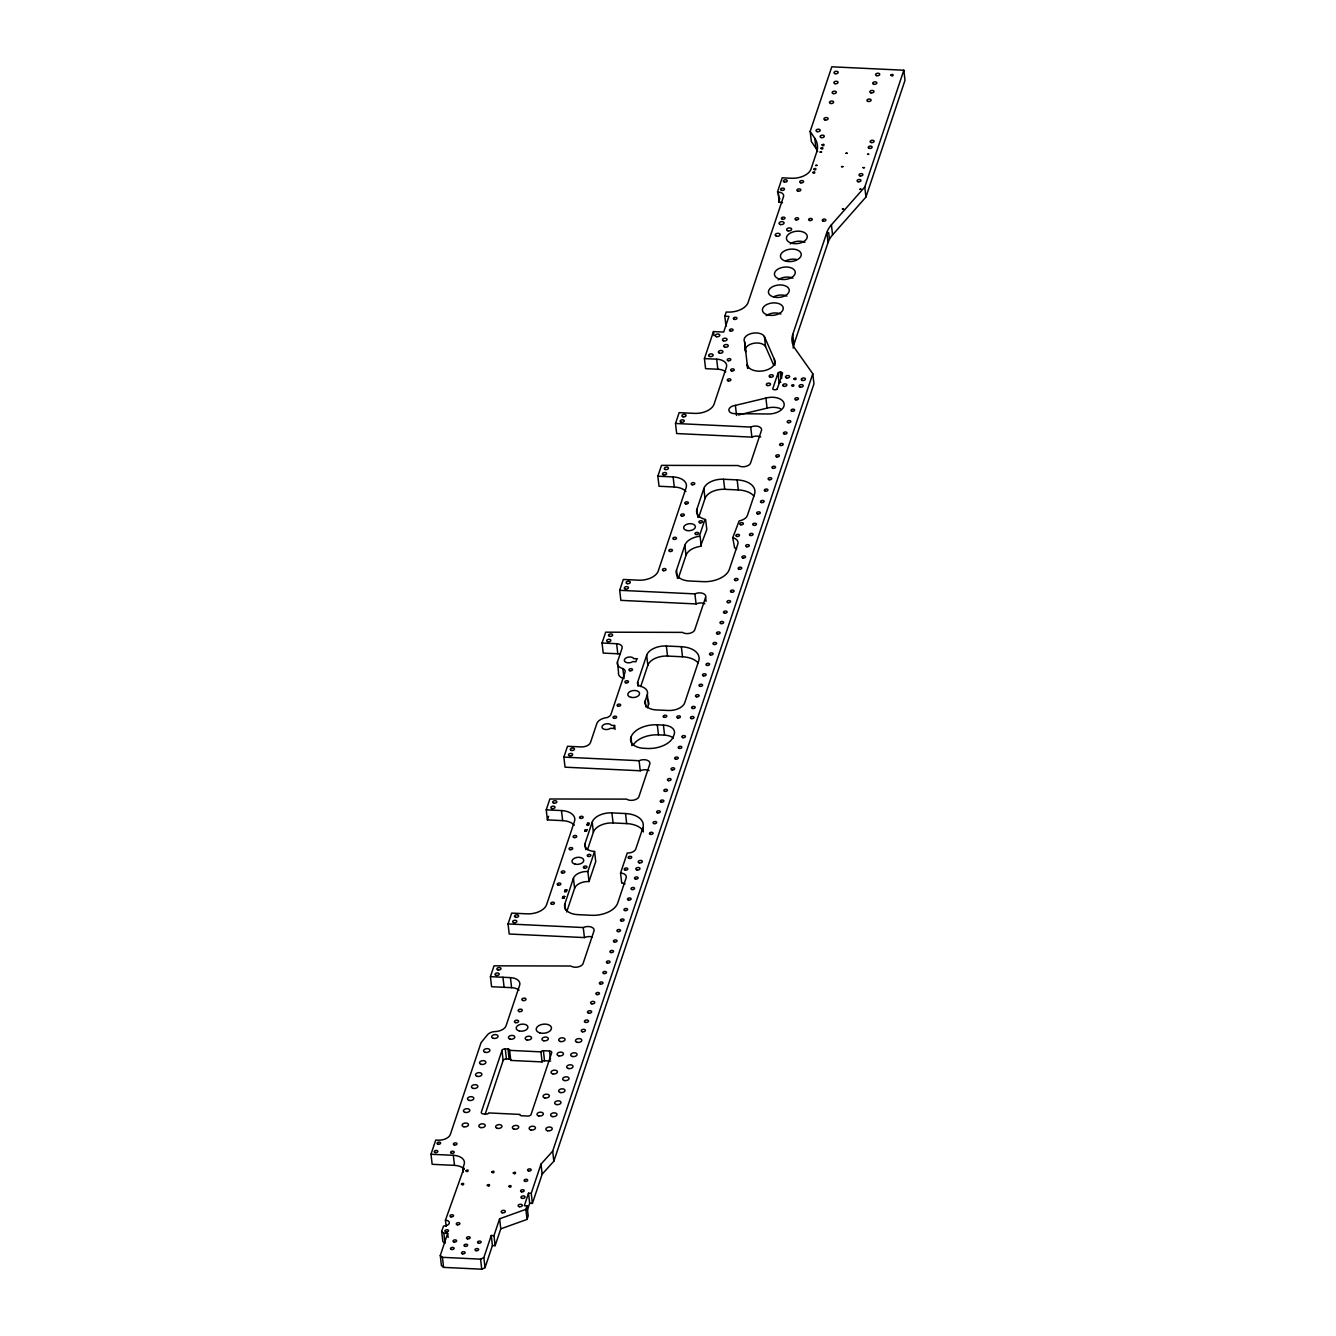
<?xml version="1.0" encoding="UTF-8"?>
<svg xmlns="http://www.w3.org/2000/svg" width="1336" height="1336" viewBox="0 0 1336 1336"><rect width="100%" height="100%" fill="white"/><g stroke="black" fill="none" stroke-linecap="round" stroke-linejoin="round"><path stroke-width="1.5" d="M617.466 661.888L618.518 672.309A11.172 6.613 -6.6 0 0 623.044 678.354M464.21 1169.15A13.961 8.267 -6.6 0 0 454.49 1165.376L432.163 1164.307L430.994 1154.254L435.736 1140.076L438.058 1140.176A10.471 6.196 -6.6 0 0 450.366 1134.414L481.06 1042.665L487.406 1034.866A8.383 4.96 -6.6 0 1 494.37 1031.592A10.471 6.196 -6.6 0 0 495.94 1031.542L496.474 1031.492A10.471 6.196 -6.6 0 0 506.06 1025.814L519.637 985.267A11.874 7.031 -6.6 0 0 510.435 977.618L490.412 976.666L491.581 986.72L511.605 987.671A11.874 7.031 -6.6 0 1 519.086 990.143M490.412 976.666L494.036 965.828L570.789 966.012A7.014 4.142 -6.6 0 0 580.626 966.012L581.628 965.377A7.014 4.142 -6.6 0 0 583.247 963.022L593.969 931.008A6.981 4.125 -6.6 0 0 593.585 928.62L592.95 927.952A6.981 4.125 -6.6 0 0 583.264 927.535L508.047 923.944L509.216 934.014L584.433 937.588A6.981 4.125 -6.6 0 1 592.182 937.004M508.047 923.944L511.688 913.106L526.935 913.841A16.75 9.92 -6.6 0 0 546.624 904.606L574.48 821.356A16.75 9.92 -6.6 0 0 561.487 810.568L546.24 809.85L547.393 819.903L562.656 820.638A16.75 9.92 -6.6 0 1 574.296 825.164M546.24 809.85L549.864 798.995L626.584 799.112A6.997 4.142 -6.6 0 0 636.387 799.178L637.406 798.544A6.997 4.142 -6.6 0 0 639.076 796.206L649.78 764.175A6.981 4.125 -6.6 0 0 649.396 761.804L648.762 761.136A6.981 4.125 -6.6 0 0 639.092 760.702L563.875 757.128L565.028 767.181L640.245 770.772A6.981 4.125 -6.6 0 1 649.062 770.621M563.875 757.128L567.499 746.29L581.043 746.924A8.049 4.76 -6.6 0 0 590.495 742.499L596.941 723.26A11.172 6.613 -6.6 0 1 607.045 717.549A6.981 4.125 -6.6 0 0 610.986 714.309L625.031 672.359A6.981 4.125 -6.6 0 0 622.86 668.601A11.172 6.613 -6.6 0 1 617.366 662.239L622.058 648.21A6.981 4.125 -6.6 0 0 616.631 643.718L602.052 643.017L603.221 653.087L617.8 653.772A6.981 4.125 -6.6 0 1 620.305 654.222M602.052 643.017L605.676 632.178L682.429 632.379A7.014 4.142 -6.6 0 0 692.265 632.379L693.25 631.728A7.014 4.142 -6.6 0 0 694.887 629.373L705.608 597.359A6.981 4.125 -6.6 0 0 705.224 594.988L704.573 594.303A6.981 4.125 -6.6 0 0 694.904 593.885L619.687 590.312L620.856 600.365L696.073 603.939A6.981 4.125 -6.6 0 1 704.874 603.805M619.687 590.312L623.311 579.457L638.575 580.191A16.75 9.92 -6.6 0 0 658.264 570.956L686.12 487.707A16.75 9.92 -6.6 0 0 673.127 476.935L657.863 476.2L659.032 486.254L674.279 486.989A16.75 9.92 -6.6 0 1 685.936 491.514M657.863 476.2L661.504 465.362L738.24 465.546A7.014 4.142 -6.6 0 0 748.076 465.546L749.078 464.911A7.014 4.142 -6.6 0 0 750.715 462.557L761.42 430.543A6.981 4.125 -6.6 0 0 761.036 428.155L760.401 427.487A6.981 4.125 -6.6 0 0 750.732 427.069L675.515 423.479L676.667 433.549L751.884 437.123A6.981 4.125 -6.6 0 1 760.702 436.972M675.515 423.479L679.139 412.64L694.386 413.375A16.75 9.92 -6.6 0 0 714.075 404.14L726.417 367.266A12.558 7.431 -6.6 0 0 716.68 359.184L704.423 358.599L705.575 368.652L717.833 369.237A12.558 7.431 -6.6 0 1 725.765 371.842M547.393 819.903L548.612 816.296M704.423 358.599L713.457 331.579L723.678 332.063L728.922 316.381L724.83 316.181L725.999 326.234M724.83 316.181L726.233 312.006L727.586 312.073A17.451 10.337 -6.6 0 0 748.11 302.454L783.547 196.526A6.981 4.125 -6.6 0 0 778.136 192.033L779.305 202.087A6.981 4.125 -6.6 0 1 782.512 202.821M777.452 192L782.195 177.822L791.33 178.256A16.75 9.92 -6.6 0 0 811.019 169.021L816.697 152.053A41.884 24.799 -6.6 0 0 814.776 138.293L810.167 131.446L831.794 66.8L903.837 70.223L905.006 80.294L865.928 197.06L832.578 234.902A41.884 24.799 -6.6 0 0 828.053 242.467L793.918 344.454A41.884 24.799 -6.6 0 0 793.133 348.111M778.621 202.053L779.806 198.513M501.985 1050.43L481.327 1112.153A2.789 1.653 -6.6 0 0 483.498 1113.957L486.22 1114.09A2.087 1.236 -6.6 0 0 488.675 1112.921L520.005 1114.424A2.087 1.236 -6.6 0 0 521.625 1115.76L527.753 1116.061A2.789 1.653 -6.6 0 0 531.043 1114.525L551.685 1052.801A2.789 1.653 -6.6 0 0 549.53 1050.998L543.401 1050.714A2.087 1.236 -6.6 0 0 540.93 1051.866L509.617 1050.363A2.087 1.236 -6.6 0 0 507.981 1049.027L505.258 1048.894A2.789 1.653 -6.6 0 0 501.985 1050.43L503.138 1060.483L485.068 1114.491M441.682 1231.441L443.853 1233.245L445.022 1243.298L442.851 1241.511L441.682 1231.441L443.502 1226.03A4.893 2.889 -6.6 0 0 449.247 1223.325A4.893 2.889 -6.6 0 0 445.456 1220.185L463.993 1168.098L462.907 1168.048L463.358 1172.073M462.907 1168.048L464.16 1164.307A13.961 8.267 -6.6 0 0 453.321 1155.306L430.994 1154.254M614.593 725.465L613.575 728.487L610.502 728.287A4.893 2.889 -6.6 0 1 603.054 728.721A4.893 2.889 -6.6 0 1 604.557 724.246A4.893 2.889 -6.6 0 1 611.487 725.365L614.593 725.465L615.061 729.489M903.837 70.223L864.776 187.007L831.409 224.832A41.884 24.799 -6.6 0 0 826.884 232.397L792.766 334.401A41.884 24.799 -6.6 0 0 794.92 348.512L812.789 373.746L552.686 1151.148L540.996 1164.14L531.227 1193.332L528.505 1193.198L524.313 1205.723L527.035 1205.84L525.866 1209.347L499.614 1218.783L493.969 1235.633L491.247 1235.499L492.416 1245.553L485.018 1267.664L481.728 1269.2L443.602 1267.38L441.431 1265.593L440.279 1255.523L447.66 1233.429L443.853 1233.245M637.639 682.245L646.674 655.225A16.75 9.92 -6.6 0 1 666.363 646.006L681.343 646.707A22.345 13.226 -6.6 0 1 698.661 661.086L684.717 702.803A13.961 8.267 -6.6 0 1 668.301 710.485L656.043 709.9A13.961 8.267 -6.6 0 1 645.221 700.916L647.309 694.67A13.961 8.267 -6.6 0 0 641.48 686.554L640.929 686.403A6.981 4.125 -6.6 0 1 637.639 682.245L638.09 686.27M565.562 909.899L564.861 903.854L573.428 878.253A12.291 7.281 -6.6 0 1 587.873 871.49L594.57 851.466A12.291 7.281 -6.6 0 1 585.034 843.55L592.215 822.124A16.75 9.92 -6.6 0 1 611.905 812.889L625.515 813.54A22.345 13.226 -6.6 0 1 642.85 827.919L643.317 831.944M677.435 578.271L676.5 570.221L684.85 545.238A16.75 9.92 -6.6 0 1 699.329 536.27L705.007 519.337A16.75 9.92 -6.6 0 1 696.891 509.283L703.855 488.475A16.75 9.92 -6.6 0 1 723.544 479.24L737.155 479.891A22.345 13.226 -6.6 0 1 754.489 494.27L747.409 515.445A10.471 6.196 -6.6 0 1 739.159 520.923L732.746 537.723L734.633 547.977A10.471 6.196 -6.6 0 1 736.67 548.912M640.729 686.504L647.826 665.295L646.674 655.225M566.681 911.954L574.597 888.306L573.428 878.253M587.506 849.713L593.368 832.178L592.215 822.124M678.304 578.354L686.019 555.308L684.85 545.238M698.678 517.45L705.007 498.528L703.855 488.475M631.026 737.105L630.893 737.522A16.75 9.92 -6.6 0 0 643.885 748.31L647.292 748.477A22.345 13.226 -6.6 0 0 673.544 736.169L674.246 734.082A13.961 8.267 -6.6 0 0 663.424 725.081L657.295 724.797A22.345 13.226 -6.6 0 0 631.026 737.105L631.828 745.571M574.597 888.306A12.291 7.281 -6.6 0 1 589.026 881.543L595.739 861.52L594.57 851.466M647.426 707.846L648.478 704.723L647.309 694.67M686.019 555.308A16.75 9.92 -6.6 0 1 700.498 546.324L706.811 529.54L705.642 519.487M777.218 389.01L782.478 373.412A1.82 1.069 -6.6 0 0 781.059 372.243L780.107 372.193A1.82 1.069 -6.6 0 0 777.986 373.195L772.843 388.542A1.82 1.069 -6.6 0 0 774.245 389.711L775.197 389.761A1.82 1.069 -6.6 0 0 777.335 388.759M485.018 1267.664L483.849 1257.593L491.247 1235.499M492.416 1245.553L495.138 1245.686L500.766 1228.836L499.614 1218.783M625.064 883.847A7.264 4.292 -6.6 0 0 621.724 883.096L620.555 873.043L627.252 853.019A7.264 4.292 -6.6 0 0 635.786 849.011L642.85 827.919M527.269 1210.416L529.674 1203.268L528.505 1193.198M500.766 1228.836L527.035 1219.417L528.204 1215.91L527.035 1205.84M529.674 1203.268L532.396 1203.402L542.165 1174.194L553.839 1161.201L813.958 383.816L812.789 373.746M753.304 523.729L753.671 523.512A1.82 1.069 -6.6 0 1 756.46 524.146A1.82 1.069 -6.6 0 1 753.855 525.365A1.82 1.069 -6.6 0 1 753.671 523.512M440.279 1255.523L442.433 1257.326L480.576 1259.147L483.849 1257.593M735.401 405.376L765.912 398.078A13.961 8.267 -6.6 0 1 784.182 404.09A13.961 8.267 -6.6 0 1 767.515 413.96L734.416 413.659A6.981 4.125 -6.6 0 1 728.871 409.718A6.981 4.125 -6.6 0 1 735.401 405.376L736.553 415.446M738.474 414.978L767.081 408.131A13.961 8.267 -6.6 0 1 780.708 408.783M705.007 498.528A16.75 9.92 -6.6 0 1 724.713 489.293L738.324 489.945A22.345 13.226 -6.6 0 1 753.871 495.99M647.826 665.295A16.75 9.92 -6.6 0 1 667.516 656.059L682.512 656.778A22.345 13.226 -6.6 0 1 698.043 662.806M632.963 745.438A22.345 13.226 -6.6 0 1 658.448 734.85L664.576 735.151A13.961 8.267 -6.6 0 1 673.394 738.056M593.368 832.178A16.75 9.92 -6.6 0 1 613.074 822.943L626.684 823.594A22.345 13.226 -6.6 0 1 643.317 831.159M503.138 1060.483A2.789 1.653 -6.6 0 1 506.427 1058.947L509.15 1059.081A2.087 1.236 -6.6 0 1 510.769 1060.433L542.099 1061.92A2.087 1.236 -6.6 0 1 544.554 1060.767L550.683 1061.051M732.746 537.723L733.481 537.924A10.471 6.196 -6.6 0 1 737.839 544.002L729.372 569.336A22.345 13.226 -6.6 0 1 703.103 581.644L689.493 581.01A16.75 9.92 -6.6 0 1 676.5 570.221M817.665 151.603A41.884 24.799 -6.6 0 0 815.945 148.346L811.336 141.499L810.167 131.446M773.811 365.479L765.545 346.558A10.471 6.196 -6.6 0 0 752.352 343.602A10.471 6.196 -6.6 0 0 745.755 351.969L744.603 341.899A10.471 6.196 -6.6 0 1 751.199 333.532A10.471 6.196 -6.6 0 1 764.376 336.488L774.295 359.217L774.997 365.246M744.603 341.899L747.676 368.285M864.776 187.007L865.928 197.06M831.409 224.832L832.578 234.902M828.671 232.497L829.372 238.543M826.884 232.397L828.053 242.467M814.776 138.293L815.945 148.346M778.136 192.033L779.305 202.087M792.766 334.401L793.918 344.454M781.059 372.243L781.76 378.272M780.107 372.193L780.808 378.238M777.986 373.195L779.139 383.248A1.82 1.069 -6.6 0 1 780.808 382.263M764.376 336.488L765.545 346.558M765.912 398.078L767.081 408.131M747.709 368.369L747.241 364.344A13.961 8.267 -6.6 0 0 763.741 370.773A13.961 8.267 -6.6 0 0 774.295 359.217M750.732 427.069L751.884 437.123M737.155 479.891L738.324 489.945M713.457 331.579L713.925 335.586M716.68 359.184L717.833 369.237M723.544 479.24L724.713 489.293M696.891 509.283L697.826 517.333M700.064 536.17L701.233 546.224M705.608 597.359L706.059 601.384M694.904 593.885L696.073 603.939M673.127 476.935L674.279 486.989M681.343 646.707L682.512 656.778M666.363 646.006L667.516 656.059M663.424 725.081L664.576 735.151M657.295 724.797L658.448 734.85M645.221 700.916L645.923 706.961M639.092 760.702L640.245 770.772M622.86 668.601L624.029 678.655M616.631 643.718L617.8 653.772M625.515 813.54L626.684 823.594M611.905 812.889L613.074 822.943M585.034 843.55L585.736 849.596M587.873 871.49L589.026 881.543M583.264 927.535L584.433 937.588M561.487 810.568L562.656 820.638M549.53 1050.998L550.449 1059.047M543.401 1050.714L544.554 1060.767M552.686 1151.148L553.839 1161.201M540.93 1051.866L542.099 1061.92M540.996 1164.14L542.165 1174.194M510.435 977.618L511.605 987.671M531.227 1193.332L532.396 1203.402M502.937 977.267L504.106 987.321M509.617 1050.363L510.769 1060.433M507.981 1049.027L509.15 1059.081M525.866 1209.347L527.035 1219.417M505.258 1048.894L506.427 1058.947M493.969 1235.633L495.138 1245.686M480.576 1259.147L481.728 1269.2M453.321 1155.306L454.49 1165.376M447.66 1233.429L448.128 1237.453M445.456 1220.185L446.157 1226.214M442.433 1257.326L443.602 1267.38M647.359 699.513A13.961 8.267 -6.6 0 1 648.478 704.723M790.211 243.92A10.471 6.196 -6.6 0 1 804.94 242.3M786.269 260.637A10.471 6.196 -6.6 0 1 796.673 259.485M778.22 279.792A10.471 6.196 -6.6 0 1 792.933 278.155M774.262 296.509A10.471 6.196 -6.6 0 1 786.937 296.091M766.213 315.663A10.471 6.196 -6.6 0 1 780.925 314.027M564.861 903.854A16.75 9.92 -6.6 0 0 577.853 914.642L591.464 915.294A22.345 13.226 -6.6 0 0 617.733 902.986L626.183 877.719A7.264 4.292 -6.6 0 0 620.555 873.043M461.404 1184.08C463.759 1187.186 465.045 1181.208 461.404 1184.08M465.88 1170.737C468.235 1173.843 469.504 1167.864 465.88 1170.737M487.289 1185.316C489.644 1188.405 490.913 1182.443 487.289 1185.316M491.748 1171.973C494.103 1175.062 495.389 1169.1 491.748 1171.973M508.799 1186.335C511.154 1189.441 512.44 1183.462 508.799 1186.335M513.274 1172.991C515.629 1176.097 516.898 1170.119 513.274 1172.991M562.389 898.026L564.31 897.959L562.389 898.026M562.874 896.556L564.794 896.506L562.874 896.556M564.543 891.563L566.481 891.496L564.543 891.563M565.044 890.093L566.965 890.043L565.044 890.093M584.717 831.293L586.638 831.226L584.801 831.142M585.201 829.84L587.122 829.773L585.201 829.84M586.871 824.83L588.809 824.763L586.871 824.83M587.372 823.377L589.293 823.31L587.456 823.226M812.756 172.494C814.876 175.283 816.029 169.922 812.756 172.494M813.875 169.154C815.995 171.943 817.148 166.582 813.875 169.154M815.678 165.43L817.048 165.38L815.678 165.43M791.58 385.453C793.951 388.559 795.221 382.58 791.58 385.453M820.137 152.087L821.523 152.037L820.137 152.087M820.855 148.313C822.976 151.102 824.128 145.724 820.855 148.313M793.818 378.773C796.173 381.879 797.458 375.917 793.818 378.773M821.974 144.973C823.744 147.712 825.598 142.668 822.074 144.772M841.546 166.666L842.933 166.616L841.546 166.666M846.022 153.323L847.391 153.273L846.072 153.206M863.073 167.685L864.442 167.635L863.073 167.685M867.532 154.341L868.918 154.291L867.598 154.241M890.862 75.117C893.233 78.206 894.419 72.294 890.862 75.117M842.431 209.134L843.534 209.134L842.431 209.134M859.933 189.294L861.035 189.294L859.933 189.294M636.921 658.731L635.903 661.771L632.83 661.57A4.893 2.889 -6.6 0 1 625.382 662.005A4.893 2.889 -6.6 0 1 626.885 657.529A4.893 2.889 -6.6 0 1 633.815 658.648L636.921 658.731M462.506 1253.836A1.82 1.069 -6.6 0 0 465.128 1252.617A1.82 1.069 -6.6 0 0 462.323 1251.982A1.82 1.069 -6.6 0 0 462.506 1253.836M451.501 1249.494A1.82 1.069 -6.6 0 0 454.123 1248.275A1.82 1.069 -6.6 0 0 451.317 1247.64A1.82 1.069 -6.6 0 0 451.501 1249.494M465.028 1246.338A1.82 1.069 -6.6 0 0 467.633 1245.102A1.82 1.069 -6.6 0 0 464.828 1244.484A1.82 1.069 -6.6 0 0 465.028 1246.338M467.533 1238.823A1.82 1.069 -6.6 0 0 470.138 1237.604A1.82 1.069 -6.6 0 0 467.35 1236.969A1.82 1.069 -6.6 0 0 467.533 1238.823M454.023 1241.996A1.82 1.069 -6.6 0 0 456.628 1240.777A1.82 1.069 -6.6 0 0 453.839 1240.142A1.82 1.069 -6.6 0 0 454.023 1241.996M454.374 1144.985A1.82 1.069 -6.6 0 0 456.995 1143.766A1.82 1.069 -6.6 0 0 454.19 1143.132A1.82 1.069 -6.6 0 0 454.374 1144.985M451.585 1153.319A1.82 1.069 -6.6 0 0 454.207 1152.1A1.82 1.069 -6.6 0 0 451.401 1151.482A1.82 1.069 -6.6 0 0 451.585 1153.319M435.252 1152.55A1.82 1.069 -6.6 0 0 437.857 1151.331A1.82 1.069 -6.6 0 0 435.068 1150.697A1.82 1.069 -6.6 0 0 435.252 1152.55M438.041 1144.2A1.82 1.069 -6.6 0 0 440.646 1142.981A1.82 1.069 -6.6 0 0 437.857 1142.363A1.82 1.069 -6.6 0 0 438.041 1144.2M457.296 1224.778A1.82 1.069 -6.6 0 0 459.901 1223.559A1.82 1.069 -6.6 0 0 457.096 1222.924A1.82 1.069 -6.6 0 0 457.296 1224.778M445.623 1231.775A1.82 1.069 -6.6 0 0 448.529 1230.857A1.82 1.069 -6.6 0 0 446.057 1229.888A1.82 1.069 -6.6 0 0 445.623 1231.775M450.95 1216.845A1.82 1.069 -6.6 0 0 453.555 1215.626A1.82 1.069 -6.6 0 0 450.766 1214.992A1.82 1.069 -6.6 0 0 450.95 1216.845M522.092 1198.359A2.087 1.236 -6.6 0 0 525.098 1196.956A2.087 1.236 -6.6 0 0 521.875 1196.221A2.087 1.236 -6.6 0 0 522.092 1198.359M519.303 1206.709A2.087 1.236 -6.6 0 0 522.309 1205.289A2.087 1.236 -6.6 0 0 519.086 1204.571A2.087 1.236 -6.6 0 0 519.303 1206.709M502.102 1212.721A2.087 1.236 -6.6 0 0 505.359 1211.552A2.087 1.236 -6.6 0 0 502.386 1210.55A2.087 1.236 -6.6 0 0 502.102 1212.721M558.214 885.117A1.82 1.069 -6.6 0 0 560.819 883.898A1.82 1.069 -6.6 0 0 558.03 883.263A1.82 1.069 -6.6 0 0 558.214 885.117M551.801 904.305A1.82 1.069 -6.6 0 0 554.407 903.069A1.82 1.069 -6.6 0 0 551.601 902.451A1.82 1.069 -6.6 0 0 551.801 904.305M588.274 856.46A1.82 1.069 -6.6 0 0 590.896 855.24A1.82 1.069 -6.6 0 0 588.09 854.606A1.82 1.069 -6.6 0 0 588.274 856.46M584.366 868.149A1.82 1.069 -6.6 0 0 586.988 866.914A1.82 1.069 -6.6 0 0 584.183 866.296A1.82 1.069 -6.6 0 0 584.366 868.149M528.555 1170.971A1.82 1.069 -6.6 0 0 531.177 1169.752A1.82 1.069 -6.6 0 0 528.371 1169.117A1.82 1.069 -6.6 0 0 528.555 1170.971M525.081 1181.391A1.82 1.069 -6.6 0 0 527.687 1180.172A1.82 1.069 -6.6 0 0 524.881 1179.538A1.82 1.069 -6.6 0 0 525.081 1181.391M521.591 1191.829A1.82 1.069 -6.6 0 0 524.196 1190.593A1.82 1.069 -6.6 0 0 521.391 1189.975A1.82 1.069 -6.6 0 0 521.591 1191.829M568.435 1068.516A3.206 1.904 -6.6 0 0 573.06 1066.362A3.206 1.904 -6.6 0 0 568.101 1065.243A3.206 1.904 -6.6 0 0 568.435 1068.516M572.443 1056.509A3.206 1.904 -6.6 0 0 577.068 1054.338A3.206 1.904 -6.6 0 0 572.125 1053.236A3.206 1.904 -6.6 0 0 572.443 1056.509M560.402 1092.547A3.206 1.904 -6.6 0 0 565.011 1090.376A3.206 1.904 -6.6 0 0 560.068 1089.274A3.206 1.904 -6.6 0 0 560.402 1092.547M564.41 1080.54A3.206 1.904 -6.6 0 0 569.036 1078.369A3.206 1.904 -6.6 0 0 564.076 1077.267A3.206 1.904 -6.6 0 0 564.41 1080.54M556.377 1104.555A3.206 1.904 -6.6 0 0 561.003 1102.384A3.206 1.904 -6.6 0 0 556.043 1101.282A3.206 1.904 -6.6 0 0 556.377 1104.555M552.352 1116.562A3.206 1.904 -6.6 0 0 556.978 1114.408A3.206 1.904 -6.6 0 0 552.019 1113.289A3.206 1.904 -6.6 0 0 552.352 1116.562M577.202 1042.331A3.206 1.904 -6.6 0 0 581.811 1040.159A3.206 1.904 -6.6 0 0 576.868 1039.057A3.206 1.904 -6.6 0 0 577.202 1042.331M560.452 1041.529A3.206 1.904 -6.6 0 0 565.061 1039.375A3.206 1.904 -6.6 0 0 560.118 1038.256A3.206 1.904 -6.6 0 0 560.452 1041.529M547.61 1130.757A3.206 1.904 -6.6 0 0 552.236 1128.586A3.206 1.904 -6.6 0 0 547.276 1127.467A3.206 1.904 -6.6 0 0 547.61 1130.757M530.86 1129.955A3.206 1.904 -6.6 0 0 535.485 1127.784A3.206 1.904 -6.6 0 0 530.526 1126.682A3.206 1.904 -6.6 0 0 530.86 1129.955M514.11 1129.154A3.206 1.904 -6.6 0 0 518.735 1126.983A3.206 1.904 -6.6 0 0 513.775 1125.881A3.206 1.904 -6.6 0 0 514.11 1129.154M543.685 1040.744A3.206 1.904 -6.6 0 0 548.311 1038.573A3.206 1.904 -6.6 0 0 543.368 1037.471A3.206 1.904 -6.6 0 0 543.685 1040.744M497.359 1128.352A3.206 1.904 -6.6 0 0 501.985 1126.198A3.206 1.904 -6.6 0 0 497.025 1125.079A3.206 1.904 -6.6 0 0 497.359 1128.352M526.935 1039.942A3.206 1.904 -6.6 0 0 531.561 1037.771A3.206 1.904 -6.6 0 0 526.618 1036.669A3.206 1.904 -6.6 0 0 526.935 1039.942M480.609 1127.567A3.206 1.904 -6.6 0 0 485.235 1125.396A3.206 1.904 -6.6 0 0 480.275 1124.277A3.206 1.904 -6.6 0 0 480.609 1127.567M510.185 1039.141A3.206 1.904 -6.6 0 0 514.811 1036.986A3.206 1.904 -6.6 0 0 509.868 1035.868A3.206 1.904 -6.6 0 0 510.185 1039.141M493.435 1038.356A3.206 1.904 -6.6 0 0 498.061 1036.185A3.206 1.904 -6.6 0 0 493.101 1035.066A3.206 1.904 -6.6 0 0 493.435 1038.356M463.859 1126.766A3.206 1.904 -6.6 0 0 468.485 1124.595A3.206 1.904 -6.6 0 0 463.525 1123.493A3.206 1.904 -6.6 0 0 463.859 1126.766M469.22 1100.413A3.206 1.904 -6.6 0 0 473.829 1098.242A3.206 1.904 -6.6 0 0 468.886 1097.14A3.206 1.904 -6.6 0 0 469.22 1100.413M473.228 1088.406A3.206 1.904 -6.6 0 0 477.854 1086.235A3.206 1.904 -6.6 0 0 472.911 1085.116A3.206 1.904 -6.6 0 0 473.228 1088.406M477.253 1076.382A3.206 1.904 -6.6 0 0 481.878 1074.227A3.206 1.904 -6.6 0 0 476.919 1073.109A3.206 1.904 -6.6 0 0 477.253 1076.382M465.195 1112.42A3.206 1.904 -6.6 0 0 469.821 1110.249A3.206 1.904 -6.6 0 0 464.861 1109.147A3.206 1.904 -6.6 0 0 465.195 1112.42M481.277 1064.374A3.206 1.904 -6.6 0 0 485.886 1062.203A3.206 1.904 -6.6 0 0 480.943 1061.101A3.206 1.904 -6.6 0 0 481.277 1064.374M485.285 1052.367A3.206 1.904 -6.6 0 0 489.911 1050.196A3.206 1.904 -6.6 0 0 484.968 1049.094A3.206 1.904 -6.6 0 0 485.285 1052.367M538.742 1115.927A3.206 1.904 -6.6 0 0 543.351 1113.756A3.206 1.904 -6.6 0 0 538.408 1112.638A3.206 1.904 -6.6 0 0 538.742 1115.927M558.832 1055.857A3.206 1.904 -6.6 0 0 563.458 1053.703A3.206 1.904 -6.6 0 0 558.498 1052.584A3.206 1.904 -6.6 0 0 558.832 1055.857M544.771 1097.908A3.206 1.904 -6.6 0 0 549.38 1095.737A3.206 1.904 -6.6 0 0 544.437 1094.635A3.206 1.904 -6.6 0 0 544.771 1097.908M552.803 1073.877A3.206 1.904 -6.6 0 0 557.429 1071.722A3.206 1.904 -6.6 0 0 552.469 1070.604A3.206 1.904 -6.6 0 0 552.803 1073.877M571.441 750.448A2.087 1.236 -6.6 0 0 574.463 749.045A2.087 1.236 -6.6 0 0 571.223 748.327A2.087 1.236 -6.6 0 0 571.441 750.448M569.637 755.875A2.087 1.236 -6.6 0 0 572.643 754.456A2.087 1.236 -6.6 0 0 569.42 753.738A2.087 1.236 -6.6 0 0 569.637 755.875M607.813 641.764A2.087 1.236 -6.6 0 0 610.836 640.361A2.087 1.236 -6.6 0 0 607.596 639.627A2.087 1.236 -6.6 0 0 607.813 641.764M609.634 636.353A2.087 1.236 -6.6 0 0 612.639 634.934A2.087 1.236 -6.6 0 0 609.416 634.216A2.087 1.236 -6.6 0 0 609.634 636.353M625.448 589.059A2.087 1.236 -6.6 0 0 628.471 587.64A2.087 1.236 -6.6 0 0 625.231 586.921A2.087 1.236 -6.6 0 0 625.448 589.059M683.08 416.815A2.087 1.236 -6.6 0 0 686.103 415.396A2.087 1.236 -6.6 0 0 682.863 414.678A2.087 1.236 -6.6 0 0 683.08 416.815M681.276 422.226A2.087 1.236 -6.6 0 0 684.283 420.823A2.087 1.236 -6.6 0 0 681.059 420.105A2.087 1.236 -6.6 0 0 681.276 422.226M665.445 469.52A2.087 1.236 -6.6 0 0 668.468 468.118A2.087 1.236 -6.6 0 0 665.228 467.383A2.087 1.236 -6.6 0 0 665.445 469.52M627.269 583.632A2.087 1.236 -6.6 0 0 630.275 582.229A2.087 1.236 -6.6 0 0 627.052 581.494A2.087 1.236 -6.6 0 0 627.269 583.632M663.625 474.948A2.087 1.236 -6.6 0 0 666.647 473.529A2.087 1.236 -6.6 0 0 663.424 472.81A2.087 1.236 -6.6 0 0 663.625 474.948M553.805 803.17A2.087 1.236 -6.6 0 0 556.828 801.75A2.087 1.236 -6.6 0 0 553.588 801.032A2.087 1.236 -6.6 0 0 553.805 803.17M552.002 808.597A2.087 1.236 -6.6 0 0 555.008 807.178A2.087 1.236 -6.6 0 0 551.785 806.46A2.087 1.236 -6.6 0 0 552.002 808.597M478.538 1243.165A1.82 1.069 -6.6 0 0 481.144 1241.929A1.82 1.069 -6.6 0 0 478.355 1241.311A1.82 1.069 -6.6 0 0 478.538 1243.165M476.017 1250.663A1.82 1.069 -6.6 0 0 478.639 1249.444A1.82 1.069 -6.6 0 0 475.833 1248.809A1.82 1.069 -6.6 0 0 476.017 1250.663M768.183 315.062A10.471 6.196 -6.6 0 0 783.247 307.998A10.471 6.196 -6.6 0 0 767.098 304.374A10.471 6.196 -6.6 0 0 768.183 315.062M774.179 297.126A10.471 6.196 -6.6 0 0 789.259 290.062A10.471 6.196 -6.6 0 0 773.11 286.438A10.471 6.196 -6.6 0 0 774.179 297.126M780.174 279.191A10.471 6.196 -6.6 0 0 795.254 272.126A10.471 6.196 -6.6 0 0 779.105 268.503A10.471 6.196 -6.6 0 0 780.174 279.191M792.181 243.336A10.471 6.196 -6.6 0 0 807.261 236.255A10.471 6.196 -6.6 0 0 791.112 232.648A10.471 6.196 -6.6 0 0 792.181 243.336M786.186 261.255A10.471 6.196 -6.6 0 0 801.249 254.191A10.471 6.196 -6.6 0 0 785.1 250.584A10.471 6.196 -6.6 0 0 786.186 261.255M835.184 73.697A2.087 1.236 -6.6 0 0 838.19 72.278A2.087 1.236 -6.6 0 0 834.967 71.559A2.087 1.236 -6.6 0 0 835.184 73.697M876.717 75.668A2.087 1.236 -6.6 0 0 879.739 74.265A2.087 1.236 -6.6 0 0 876.5 73.53A2.087 1.236 -6.6 0 0 876.717 75.668M870.972 92.852A2.087 1.236 -6.6 0 0 873.978 91.449A2.087 1.236 -6.6 0 0 870.755 90.714A2.087 1.236 -6.6 0 0 870.972 92.852M873.844 84.268A2.087 1.236 -6.6 0 0 876.85 82.849A2.087 1.236 -6.6 0 0 873.627 82.131A2.087 1.236 -6.6 0 0 873.844 84.268M868.099 101.453A2.087 1.236 -6.6 0 0 871.105 100.033A2.087 1.236 -6.6 0 0 867.882 99.315A2.087 1.236 -6.6 0 0 868.099 101.453M835.017 83.684A2.087 1.236 -6.6 0 0 838.039 82.281A2.087 1.236 -6.6 0 0 834.8 81.546A2.087 1.236 -6.6 0 0 835.017 83.684M833.313 93.603A2.087 1.236 -6.6 0 0 836.319 92.201A2.087 1.236 -6.6 0 0 833.096 91.466A2.087 1.236 -6.6 0 0 833.313 93.603M830.608 103.473A2.087 1.236 -6.6 0 0 833.631 102.07A2.087 1.236 -6.6 0 0 830.391 101.336A2.087 1.236 -6.6 0 0 830.608 103.473M825.08 119.989A2.087 1.236 -6.6 0 0 828.103 118.587A2.087 1.236 -6.6 0 0 824.863 117.852A2.087 1.236 -6.6 0 0 825.08 119.989M821.273 137.608A2.087 1.236 -6.6 0 0 824.279 136.188A2.087 1.236 -6.6 0 0 821.055 135.47A2.087 1.236 -6.6 0 0 821.273 137.608M788.023 230.844A2.505 1.486 -6.6 0 0 791.647 229.141A2.505 1.486 -6.6 0 0 787.772 228.272A2.505 1.486 -6.6 0 0 788.023 230.844M817.164 131.646A2.087 1.236 -6.6 0 0 820.187 130.243A2.087 1.236 -6.6 0 0 816.964 129.508A2.087 1.236 -6.6 0 0 817.164 131.646M776.533 236.221A2.505 1.486 -6.6 0 0 780.157 234.535A2.505 1.486 -6.6 0 0 776.283 233.666A2.505 1.486 -6.6 0 0 776.533 236.221M780.441 224.548A2.505 1.486 -6.6 0 0 784.065 222.845A2.505 1.486 -6.6 0 0 780.191 221.976A2.505 1.486 -6.6 0 0 780.441 224.548M796.022 219.872A1.82 1.069 -6.6 0 0 798.644 218.653A1.82 1.069 -6.6 0 0 795.838 218.019A1.82 1.069 -6.6 0 0 796.022 219.872M782.412 219.238A1.82 1.069 -6.6 0 0 785.017 218.002A1.82 1.069 -6.6 0 0 782.211 217.384A1.82 1.069 -6.6 0 0 782.412 219.238M809.649 220.524A1.82 1.069 -6.6 0 0 812.255 219.304A1.82 1.069 -6.6 0 0 809.449 218.67A1.82 1.069 -6.6 0 0 809.649 220.524M823.26 221.175A1.82 1.069 -6.6 0 0 825.882 219.956A1.82 1.069 -6.6 0 0 823.076 219.321A1.82 1.069 -6.6 0 0 823.26 221.175M582.396 1031.759A2.087 1.236 -6.6 0 0 585.418 1030.34A2.087 1.236 -6.6 0 0 582.195 1029.622A2.087 1.236 -6.6 0 0 582.396 1031.759M591.748 1003.82A2.087 1.236 -6.6 0 0 594.77 1002.401A2.087 1.236 -6.6 0 0 591.531 1001.683A2.087 1.236 -6.6 0 0 591.748 1003.82M588.625 1013.156A2.087 1.236 -6.6 0 0 591.648 1011.736A2.087 1.236 -6.6 0 0 588.408 1011.018A2.087 1.236 -6.6 0 0 588.625 1013.156M585.535 1022.407A2.087 1.236 -6.6 0 0 588.541 1021.005A2.087 1.236 -6.6 0 0 585.318 1020.287A2.087 1.236 -6.6 0 0 585.535 1022.407M635.502 879.055A1.82 1.069 -6.6 0 0 638.124 877.819A1.82 1.069 -6.6 0 0 635.318 877.201A1.82 1.069 -6.6 0 0 635.502 879.055M631.995 889.559A1.82 1.069 -6.6 0 0 634.6 888.34A1.82 1.069 -6.6 0 0 631.811 887.705A1.82 1.069 -6.6 0 0 631.995 889.559M628.471 900.063A1.82 1.069 -6.6 0 0 631.093 898.844A1.82 1.069 -6.6 0 0 628.287 898.21A1.82 1.069 -6.6 0 0 628.471 900.063M624.964 910.584A1.82 1.069 -6.6 0 0 627.569 909.348A1.82 1.069 -6.6 0 0 624.78 908.73A1.82 1.069 -6.6 0 0 624.964 910.584M621.44 921.088A1.82 1.069 -6.6 0 0 624.062 919.869A1.82 1.069 -6.6 0 0 621.257 919.235A1.82 1.069 -6.6 0 0 621.44 921.088M617.933 931.593A1.82 1.069 -6.6 0 0 620.539 930.374A1.82 1.069 -6.6 0 0 617.733 929.739A1.82 1.069 -6.6 0 0 617.933 931.593M614.443 942.03A1.82 1.069 -6.6 0 0 617.048 940.794A1.82 1.069 -6.6 0 0 614.243 940.177A1.82 1.069 -6.6 0 0 614.443 942.03M610.919 952.535A1.82 1.069 -6.6 0 0 613.541 951.315A1.82 1.069 -6.6 0 0 610.736 950.681A1.82 1.069 -6.6 0 0 610.919 952.535M607.412 963.039A1.82 1.069 -6.6 0 0 610.018 961.82A1.82 1.069 -6.6 0 0 607.212 961.185A1.82 1.069 -6.6 0 0 607.412 963.039M603.889 973.56A1.82 1.069 -6.6 0 0 606.494 972.324A1.82 1.069 -6.6 0 0 603.705 971.706A1.82 1.069 -6.6 0 0 603.889 973.56M596.858 994.568A1.82 1.069 -6.6 0 0 599.463 993.349A1.82 1.069 -6.6 0 0 596.674 992.715A1.82 1.069 -6.6 0 0 596.858 994.568M600.365 984.064A1.82 1.069 -6.6 0 0 602.987 982.845A1.82 1.069 -6.6 0 0 600.181 982.21A1.82 1.069 -6.6 0 0 600.365 984.064M539.744 1032.862A7.682 4.542 -6.6 0 0 551.484 1028.319A7.682 4.542 -6.6 0 0 540.312 1024.912A7.682 4.542 -6.6 0 0 539.744 1032.862M519.403 1031.008A5.928 3.507 -6.6 0 0 527.954 1027A5.928 3.507 -6.6 0 0 518.802 1024.962A5.928 3.507 -6.6 0 0 519.403 1031.008M686.871 530.542A5.928 3.507 -6.6 0 0 695.405 526.551A5.928 3.507 -6.6 0 0 686.253 524.497A5.928 3.507 -6.6 0 0 686.871 530.542M631.043 697.375A5.928 3.507 -6.6 0 0 639.593 693.367A5.928 3.507 -6.6 0 0 630.442 691.313A5.928 3.507 -6.6 0 0 631.043 697.375M575.231 864.192A5.928 3.507 -6.6 0 0 583.765 860.184A5.928 3.507 -6.6 0 0 574.614 858.13A5.928 3.507 -6.6 0 0 575.231 864.192M797.993 191.165A1.954 1.152 -6.6 0 0 800.798 189.846A1.954 1.152 -6.6 0 0 797.792 189.161A1.954 1.152 -6.6 0 0 797.993 191.165M781.644 190.38A1.954 1.152 -6.6 0 0 784.466 189.061A1.954 1.152 -6.6 0 0 781.443 188.393A1.954 1.152 -6.6 0 0 781.644 190.38M800.782 182.815A1.954 1.152 -6.6 0 0 803.587 181.496A1.954 1.152 -6.6 0 0 800.581 180.828A1.954 1.152 -6.6 0 0 800.782 182.815M871.256 142.534A1.954 1.152 -6.6 0 0 874.078 141.215A1.954 1.152 -6.6 0 0 871.055 140.53A1.954 1.152 -6.6 0 0 871.256 142.534M869.302 148.363A1.954 1.152 -6.6 0 0 872.124 147.043A1.954 1.152 -6.6 0 0 869.101 146.376A1.954 1.152 -6.6 0 0 869.302 148.363M860.1 175.901A1.954 1.152 -6.6 0 0 862.906 174.582A1.954 1.152 -6.6 0 0 859.9 173.897A1.954 1.152 -6.6 0 0 860.1 175.901M513.809 922.692A2.087 1.236 -6.6 0 0 516.832 921.289A2.087 1.236 -6.6 0 0 513.592 920.554A2.087 1.236 -6.6 0 0 513.809 922.692M515.629 917.281A2.087 1.236 -6.6 0 0 518.635 915.861A2.087 1.236 -6.6 0 0 515.412 915.143A2.087 1.236 -6.6 0 0 515.629 917.281M497.994 969.986A2.087 1.236 -6.6 0 0 501 968.583A2.087 1.236 -6.6 0 0 497.777 967.848A2.087 1.236 -6.6 0 0 497.994 969.986M496.174 975.414A2.087 1.236 -6.6 0 0 499.196 973.994A2.087 1.236 -6.6 0 0 495.957 973.276A2.087 1.236 -6.6 0 0 496.174 975.414M522.977 1000.547A2.087 1.236 -6.6 0 0 526 999.128A2.087 1.236 -6.6 0 0 522.76 998.409A2.087 1.236 -6.6 0 0 522.977 1000.547M519.286 1011.602A2.087 1.236 -6.6 0 0 522.293 1010.183A2.087 1.236 -6.6 0 0 519.069 1009.465A2.087 1.236 -6.6 0 0 519.286 1011.602M515.579 1022.641A2.087 1.236 -6.6 0 0 518.602 1021.238A2.087 1.236 -6.6 0 0 515.362 1020.504A2.087 1.236 -6.6 0 0 515.579 1022.641M580.542 818.384A1.82 1.069 -6.6 0 0 583.147 817.164A1.82 1.069 -6.6 0 0 580.358 816.53A1.82 1.069 -6.6 0 0 580.542 818.384M574.129 837.572A1.82 1.069 -6.6 0 0 576.735 836.353A1.82 1.069 -6.6 0 0 573.929 835.718A1.82 1.069 -6.6 0 0 574.129 837.572M570.071 849.663A1.82 1.069 -6.6 0 0 572.693 848.443A1.82 1.069 -6.6 0 0 569.887 847.809A1.82 1.069 -6.6 0 0 570.071 849.663M562.256 873.026A1.82 1.069 -6.6 0 0 564.877 871.79A1.82 1.069 -6.6 0 0 562.072 871.172A1.82 1.069 -6.6 0 0 562.256 873.026M858.146 181.729A1.954 1.152 -6.6 0 0 860.952 180.41A1.954 1.152 -6.6 0 0 857.946 179.742A1.954 1.152 -6.6 0 0 858.146 181.729M784.432 182.047A1.954 1.152 -6.6 0 0 787.255 180.727A1.954 1.152 -6.6 0 0 784.232 180.043A1.954 1.152 -6.6 0 0 784.432 182.047M691.413 718.584A1.82 1.069 -6.6 0 0 694.035 717.365A1.82 1.069 -6.6 0 0 691.23 716.731A1.82 1.069 -6.6 0 0 691.413 718.584M677.803 717.933A1.82 1.069 -6.6 0 0 680.408 716.714A1.82 1.069 -6.6 0 0 677.602 716.079A1.82 1.069 -6.6 0 0 677.803 717.933M664.176 717.298A1.82 1.069 -6.6 0 0 666.798 716.063A1.82 1.069 -6.6 0 0 663.992 715.445A1.82 1.069 -6.6 0 0 664.176 717.298M629.139 858.413A1.82 1.069 -6.6 0 0 631.744 857.178A1.82 1.069 -6.6 0 0 628.939 856.56A1.82 1.069 -6.6 0 0 629.139 858.413M625.231 870.087A1.82 1.069 -6.6 0 0 627.837 868.868A1.82 1.069 -6.6 0 0 625.048 868.233A1.82 1.069 -6.6 0 0 625.231 870.087M795.855 399.848A1.82 1.069 -6.6 0 0 798.46 398.629A1.82 1.069 -6.6 0 0 795.655 397.994A1.82 1.069 -6.6 0 0 795.855 399.848M792.031 411.271A1.82 1.069 -6.6 0 0 794.636 410.035A1.82 1.069 -6.6 0 0 791.847 409.417A1.82 1.069 -6.6 0 0 792.031 411.271M788.207 422.677A1.82 1.069 -6.6 0 0 790.828 421.458A1.82 1.069 -6.6 0 0 788.023 420.823A1.82 1.069 -6.6 0 0 788.207 422.677M784.399 434.083A1.82 1.069 -6.6 0 0 787.004 432.864A1.82 1.069 -6.6 0 0 784.215 432.229A1.82 1.069 -6.6 0 0 784.399 434.083M780.575 445.489A1.82 1.069 -6.6 0 0 783.197 444.27A1.82 1.069 -6.6 0 0 780.391 443.652A1.82 1.069 -6.6 0 0 780.575 445.489M776.767 456.912A1.82 1.069 -6.6 0 0 779.372 455.676A1.82 1.069 -6.6 0 0 776.567 455.058A1.82 1.069 -6.6 0 0 776.767 456.912M772.943 468.318A1.82 1.069 -6.6 0 0 775.548 467.099A1.82 1.069 -6.6 0 0 772.759 466.464A1.82 1.069 -6.6 0 0 772.943 468.318M769.119 479.724A1.82 1.069 -6.6 0 0 771.74 478.505A1.82 1.069 -6.6 0 0 768.935 477.87A1.82 1.069 -6.6 0 0 769.119 479.724M765.311 491.147A1.82 1.069 -6.6 0 0 767.916 489.911A1.82 1.069 -6.6 0 0 765.11 489.293A1.82 1.069 -6.6 0 0 765.311 491.147M761.487 502.553A1.82 1.069 -6.6 0 0 764.108 501.317A1.82 1.069 -6.6 0 0 761.303 500.699A1.82 1.069 -6.6 0 0 761.487 502.553M757.662 513.959A1.82 1.069 -6.6 0 0 760.284 512.74A1.82 1.069 -6.6 0 0 757.479 512.105A1.82 1.069 -6.6 0 0 757.662 513.959M786.637 377.971A2.087 1.236 -6.6 0 0 789.643 376.552A2.087 1.236 -6.6 0 0 786.42 375.834A2.087 1.236 -6.6 0 0 786.637 377.971M783.848 386.304A2.087 1.236 -6.6 0 0 786.854 384.902A2.087 1.236 -6.6 0 0 783.631 384.183A2.087 1.236 -6.6 0 0 783.848 386.304M770.288 377.186A2.087 1.236 -6.6 0 0 773.31 375.783A2.087 1.236 -6.6 0 0 770.07 375.049A2.087 1.236 -6.6 0 0 770.288 377.186M767.499 385.536A2.087 1.236 -6.6 0 0 770.521 384.117A2.087 1.236 -6.6 0 0 767.281 383.399A2.087 1.236 -6.6 0 0 767.499 385.536M802.418 380.409A2.087 1.236 -6.6 0 0 805.441 379.006A2.087 1.236 -6.6 0 0 802.201 378.272A2.087 1.236 -6.6 0 0 802.418 380.409M800.18 387.089A2.087 1.236 -6.6 0 0 803.203 385.67A2.087 1.236 -6.6 0 0 799.98 384.952A2.087 1.236 -6.6 0 0 800.18 387.089M734.366 319.387A1.82 1.069 -6.6 0 0 736.971 318.168A1.82 1.069 -6.6 0 0 734.182 317.534A1.82 1.069 -6.6 0 0 734.366 319.387M730.458 331.077A1.82 1.069 -6.6 0 0 733.063 329.842A1.82 1.069 -6.6 0 0 730.274 329.224A1.82 1.069 -6.6 0 0 730.458 331.077M724.93 347.193A2.305 1.369 -6.6 0 0 728.254 345.64A2.305 1.369 -6.6 0 0 724.696 344.838A2.305 1.369 -6.6 0 0 724.93 347.193M723.427 340.83A2.305 1.369 -6.6 0 0 727.051 339.578A2.305 1.369 -6.6 0 0 723.811 338.425A2.305 1.369 -6.6 0 0 723.427 340.83M716.38 336.689A2.305 1.369 -6.6 0 0 719.803 335.236A2.305 1.369 -6.6 0 0 716.346 334.317A2.305 1.369 -6.6 0 0 716.38 336.689M719.419 353.121A2.305 1.369 -6.6 0 0 722.943 351.752A2.305 1.369 -6.6 0 0 719.603 350.733A2.305 1.369 -6.6 0 0 719.419 353.121M709.449 356.428A2.305 1.369 -6.6 0 0 713.14 355.292A2.305 1.369 -6.6 0 0 710.051 354.04A2.305 1.369 -6.6 0 0 709.449 356.428M731.644 370.957A1.82 1.069 -6.6 0 0 734.249 369.721A1.82 1.069 -6.6 0 0 731.443 369.103A1.82 1.069 -6.6 0 0 731.644 370.957M728.287 380.96A1.82 1.069 -6.6 0 0 730.909 379.741A1.82 1.069 -6.6 0 0 728.103 379.107A1.82 1.069 -6.6 0 0 728.287 380.96M728.22 360.737A1.82 1.069 -6.6 0 0 730.825 359.518A1.82 1.069 -6.6 0 0 728.02 358.9A1.82 1.069 -6.6 0 0 728.22 360.737M740.779 524.764A1.82 1.069 -6.6 0 0 743.384 523.545A1.82 1.069 -6.6 0 0 740.578 522.91A1.82 1.069 -6.6 0 0 740.779 524.764M736.871 536.437A1.82 1.069 -6.6 0 0 739.476 535.218A1.82 1.069 -6.6 0 0 736.67 534.584A1.82 1.069 -6.6 0 0 736.871 536.437M696.006 534.5A1.82 1.069 -6.6 0 0 698.628 533.281A1.82 1.069 -6.6 0 0 695.822 532.646A1.82 1.069 -6.6 0 0 696.006 534.5M699.914 522.827A1.82 1.069 -6.6 0 0 702.536 521.591A1.82 1.069 -6.6 0 0 699.73 520.973A1.82 1.069 -6.6 0 0 699.914 522.827M735.401 580.525A1.82 1.069 -6.6 0 0 738.006 579.29A1.82 1.069 -6.6 0 0 735.217 578.672A1.82 1.069 -6.6 0 0 735.401 580.525M739.159 569.27A1.82 1.069 -6.6 0 0 741.781 568.034A1.82 1.069 -6.6 0 0 738.975 567.416A1.82 1.069 -6.6 0 0 739.159 569.27M742.933 557.997A1.82 1.069 -6.6 0 0 745.538 556.778A1.82 1.069 -6.6 0 0 742.749 556.143A1.82 1.069 -6.6 0 0 742.933 557.997M746.707 546.741A1.82 1.069 -6.6 0 0 749.312 545.522A1.82 1.069 -6.6 0 0 746.507 544.888A1.82 1.069 -6.6 0 0 746.707 546.741M750.465 535.485A1.82 1.069 -6.6 0 0 753.087 534.25A1.82 1.069 -6.6 0 0 750.281 533.632A1.82 1.069 -6.6 0 0 750.465 535.485M731.493 592.199A1.82 1.069 -6.6 0 0 734.099 590.98A1.82 1.069 -6.6 0 0 731.31 590.345A1.82 1.069 -6.6 0 0 731.493 592.199M727.986 602.653A1.82 1.069 -6.6 0 0 730.608 601.434A1.82 1.069 -6.6 0 0 727.803 600.799A1.82 1.069 -6.6 0 0 727.986 602.653M724.496 613.124A1.82 1.069 -6.6 0 0 727.101 611.888A1.82 1.069 -6.6 0 0 724.296 611.27A1.82 1.069 -6.6 0 0 724.496 613.124M720.989 623.578A1.82 1.069 -6.6 0 0 723.611 622.359A1.82 1.069 -6.6 0 0 720.805 621.724A1.82 1.069 -6.6 0 0 720.989 623.578M717.499 634.032A1.82 1.069 -6.6 0 0 720.104 632.813A1.82 1.069 -6.6 0 0 717.298 632.178A1.82 1.069 -6.6 0 0 717.499 634.032M713.992 644.503A1.82 1.069 -6.6 0 0 716.597 643.267A1.82 1.069 -6.6 0 0 713.808 642.649A1.82 1.069 -6.6 0 0 713.992 644.503M710.485 654.957A1.82 1.069 -6.6 0 0 713.107 653.738A1.82 1.069 -6.6 0 0 710.301 653.104A1.82 1.069 -6.6 0 0 710.485 654.957M706.995 665.411A1.82 1.069 -6.6 0 0 709.6 664.192A1.82 1.069 -6.6 0 0 706.811 663.558A1.82 1.069 -6.6 0 0 706.995 665.411M703.487 675.882A1.82 1.069 -6.6 0 0 706.109 674.647A1.82 1.069 -6.6 0 0 703.304 674.029A1.82 1.069 -6.6 0 0 703.487 675.882M699.997 686.337A1.82 1.069 -6.6 0 0 702.602 685.117A1.82 1.069 -6.6 0 0 699.797 684.483A1.82 1.069 -6.6 0 0 699.997 686.337M696.49 696.791A1.82 1.069 -6.6 0 0 699.112 695.572A1.82 1.069 -6.6 0 0 696.306 694.937A1.82 1.069 -6.6 0 0 696.49 696.791M692.582 708.481A1.82 1.069 -6.6 0 0 695.204 707.245A1.82 1.069 -6.6 0 0 692.399 706.627A1.82 1.069 -6.6 0 0 692.582 708.481M682.813 737.672A1.82 1.069 -6.6 0 0 685.435 736.437A1.82 1.069 -6.6 0 0 682.629 735.819A1.82 1.069 -6.6 0 0 682.813 737.672M679.222 748.41A1.82 1.069 -6.6 0 0 681.828 747.191A1.82 1.069 -6.6 0 0 679.039 746.557A1.82 1.069 -6.6 0 0 679.222 748.41M675.632 759.149A1.82 1.069 -6.6 0 0 678.237 757.929A1.82 1.069 -6.6 0 0 675.448 757.295A1.82 1.069 -6.6 0 0 675.632 759.149M672.025 769.903A1.82 1.069 -6.6 0 0 674.647 768.668A1.82 1.069 -6.6 0 0 671.841 768.05A1.82 1.069 -6.6 0 0 672.025 769.903M668.434 780.641A1.82 1.069 -6.6 0 0 671.056 779.422A1.82 1.069 -6.6 0 0 668.25 778.788A1.82 1.069 -6.6 0 0 668.434 780.641M664.844 791.38A1.82 1.069 -6.6 0 0 667.449 790.16A1.82 1.069 -6.6 0 0 664.66 789.526A1.82 1.069 -6.6 0 0 664.844 791.38M661.253 802.134A1.82 1.069 -6.6 0 0 663.858 800.899A1.82 1.069 -6.6 0 0 661.053 800.281A1.82 1.069 -6.6 0 0 661.253 802.134M657.646 812.872A1.82 1.069 -6.6 0 0 660.268 811.653A1.82 1.069 -6.6 0 0 657.462 811.019A1.82 1.069 -6.6 0 0 657.646 812.872M654.055 823.611A1.82 1.069 -6.6 0 0 656.677 822.391A1.82 1.069 -6.6 0 0 653.872 821.757A1.82 1.069 -6.6 0 0 654.055 823.611M650.465 834.365A1.82 1.069 -6.6 0 0 653.07 833.13A1.82 1.069 -6.6 0 0 650.281 832.512A1.82 1.069 -6.6 0 0 650.465 834.365M692.182 484.751A1.82 1.069 -6.6 0 0 694.787 483.515A1.82 1.069 -6.6 0 0 691.998 482.897A1.82 1.069 -6.6 0 0 692.182 484.751M685.752 503.922A1.82 1.069 -6.6 0 0 688.374 502.703A1.82 1.069 -6.6 0 0 685.568 502.085A1.82 1.069 -6.6 0 0 685.752 503.922M681.711 516.03A1.82 1.069 -6.6 0 0 684.333 514.794A1.82 1.069 -6.6 0 0 681.527 514.176A1.82 1.069 -6.6 0 0 681.711 516.03M673.895 539.377A1.82 1.069 -6.6 0 0 676.517 538.158A1.82 1.069 -6.6 0 0 673.711 537.523A1.82 1.069 -6.6 0 0 673.895 539.377M669.854 551.467A1.82 1.069 -6.6 0 0 672.459 550.248A1.82 1.069 -6.6 0 0 669.67 549.614A1.82 1.069 -6.6 0 0 669.854 551.467M663.424 570.656A1.82 1.069 -6.6 0 0 666.046 569.437A1.82 1.069 -6.6 0 0 663.24 568.802A1.82 1.069 -6.6 0 0 663.424 570.656M629.941 670.755A1.82 1.069 -6.6 0 0 632.546 669.52A1.82 1.069 -6.6 0 0 629.757 668.902A1.82 1.069 -6.6 0 0 629.941 670.755M625.899 682.846A1.82 1.069 -6.6 0 0 628.505 681.627A1.82 1.069 -6.6 0 0 625.716 680.993A1.82 1.069 -6.6 0 0 625.899 682.846M618.084 706.193A1.82 1.069 -6.6 0 0 620.689 704.974A1.82 1.069 -6.6 0 0 617.9 704.356A1.82 1.069 -6.6 0 0 618.084 706.193M614.026 718.3A1.82 1.069 -6.6 0 0 616.647 717.065A1.82 1.069 -6.6 0 0 613.842 716.447A1.82 1.069 -6.6 0 0 614.026 718.3M636.955 869.953A2.087 1.236 -6.6 0 0 639.977 868.55A2.087 1.236 -6.6 0 0 636.738 867.815A2.087 1.236 -6.6 0 0 636.955 869.953M639.326 862.872A2.087 1.236 -6.6 0 0 642.349 861.453A2.087 1.236 -6.6 0 0 639.109 860.735A2.087 1.236 -6.6 0 0 639.326 862.872"/></g></svg>
